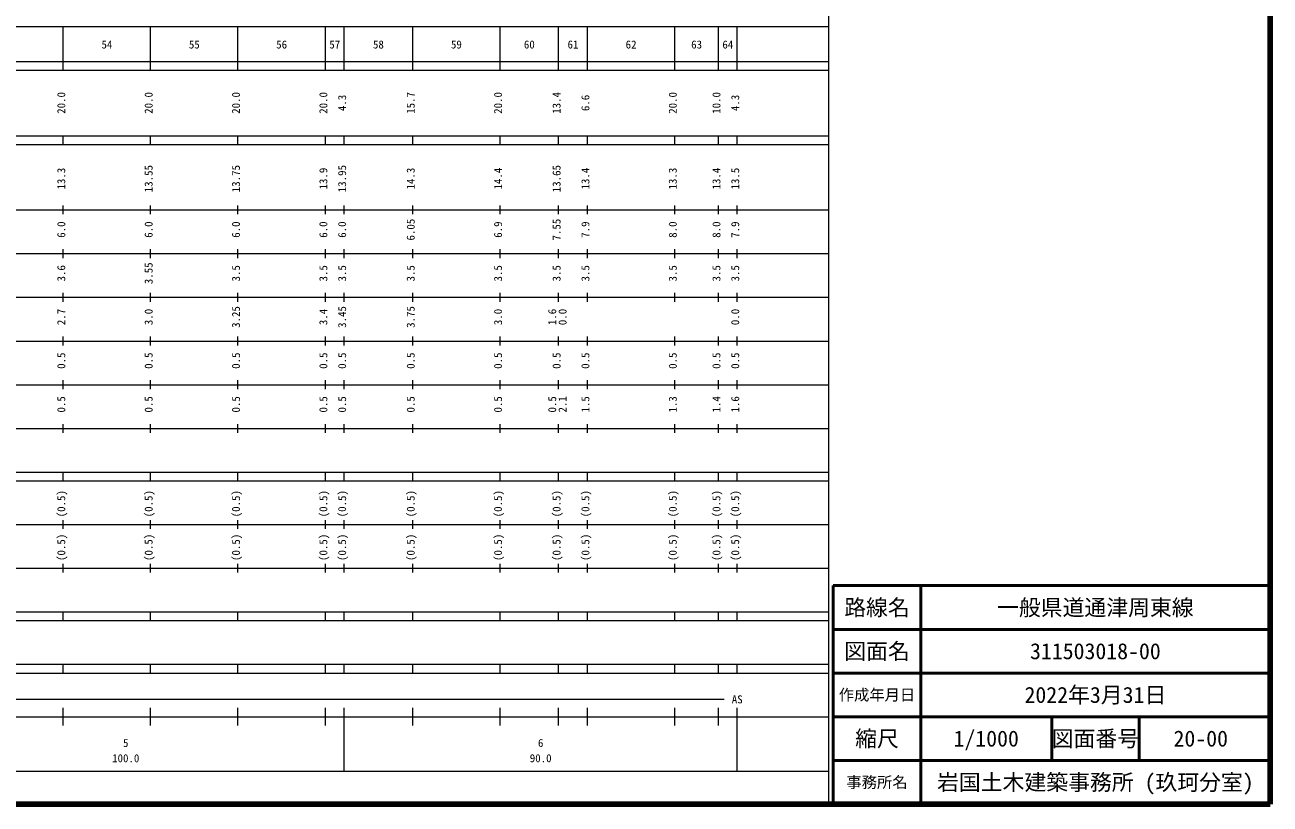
# Model space of a CAD drawing. Units: millimetres on the paper, enlarged 1000 times. Extents: x -242 to 680000, y -290 to 380000.
# Drawn here: x 394914 to 680000, y 20000 to 198357 of the extents above; entities that cross this region are included whole.
import ezdxf
from ezdxf.enums import TextEntityAlignment as Align

# ---------------------------------------------------------------- set-up
doc = ezdxf.new("R2010")
doc.units = ezdxf.units.MM
doc.header["$LTSCALE"] = 1000
for name, color, linetype, lineweight in [('M-TTL', 2, 'Continuous', 140), ('M-TTL-BAND', 7, 'Continuous', 13), ('M-TTL-FRAM', 2, 'Continuous', 50), ('M-TTL-LINE', 7, 'Continuous', 50), ('M-TTL-TXT', 7, 'Continuous', 50)]:
    doc.layers.add(name, color=color, linetype=linetype, lineweight=lineweight)
doc.styles.add('ＭＳ ゴシック', font='')
doc.styles.get('ＭＳ ゴシック').set_extended_font_data('MS Gothic')

msp = doc.modelspace()

# ---------------------------------------------------------------- linework, layer by layer
at = {"layer": 'M-TTL'}
for p, q in [((680000, 20000), (680000, 380000)), ((40000, 20000), (680000, 20000))]:
    msp.add_line(p, q, dxfattribs=at)
at = {"layer": 'M-TTL-BAND'}
for p, q in [((579000, 20000), (579000, 370000)), ((68000, 198000), (579000, 198000)), ((403700, 188000), (403700, 198000)), ((423700, 188000), (423700, 198000)), ((443700, 188000), (443700, 198000)), ((463700, 188000), (463700, 198000)), ((468000, 188000), (468000, 198000)), ((483700, 188000), (483700, 198000)), ((503700, 188000), (503700, 198000)), ((517100, 188000), (517100, 198000)), ((523700, 188000), (523700, 198000)), ((543700, 188000), (543700, 198000)), ((553700, 188000), (553700, 198000)), ((558000, 188000), (558000, 198000)), ((40000, 190000), (579000, 190000)), ((40000, 188000), (579000, 188000)), ((40000, 173000), (579000, 173000)), ((403700, 171000), (403700, 173000)), ((423700, 171000), (423700, 173000)), ((443700, 171000), (443700, 173000)), ((463700, 171000), (463700, 173000)), ((468000, 171000), (468000, 173000)), ((483700, 171000), (483700, 173000)), ((503700, 171000), (503700, 173000)), ((517100, 171000), (517100, 173000)), ((523700, 171000), (523700, 173000)), ((543700, 171000), (543700, 173000)), ((553700, 171000), (553700, 173000)), ((558000, 171000), (558000, 173000)), ((40000, 171000), (579000, 171000)), ((403700, 155000), (403700, 157000)), ((423700, 155000), (423700, 157000)), ((443700, 155000), (443700, 157000)), ((463700, 155000), (463700, 157000)), ((468000, 155000), (468000, 157000)), ((483700, 155000), (483700, 157000)), ((503700, 155000), (503700, 157000)), ((517100, 155000), (517100, 157000)), ((523700, 155000), (523700, 157000)), ((543700, 155000), (543700, 157000)), ((553700, 155000), (553700, 157000)), ((558000, 155000), (558000, 157000)), ((40000, 156000), (579000, 156000)), ((46000, 146000), (579000, 146000)), ((403700, 145000), (403700, 147000)), ((423700, 145000), (423700, 147000)), ((443700, 145000), (443700, 147000)), ((463700, 145000), (463700, 147000)), ((468000, 145000), (468000, 147000)), ((483700, 145000), (483700, 147000)), ((503700, 145000), (503700, 147000)), ((517100, 145000), (517100, 147000)), ((523700, 145000), (523700, 147000)), ((543700, 145000), (543700, 147000)), ((553700, 145000), (553700, 147000)), ((558000, 145000), (558000, 147000)), ((403700, 135000), (403700, 137000)), ((423700, 135000), (423700, 137000)), ((443700, 135000), (443700, 137000)), ((463700, 135000), (463700, 137000)), ((468000, 135000), (468000, 137000)), ((483700, 135000), (483700, 137000)), ((503700, 135000), (503700, 137000)), ((517100, 135000), (517100, 137000)), ((523700, 135000), (523700, 137000)), ((543700, 135000), (543700, 137000)), ((553700, 135000), (553700, 137000)), ((558000, 135000), (558000, 137000)), ((52000, 136000), (579000, 136000)), ((46000, 126000), (579000, 126000)), ((403700, 125000), (403700, 127000)), ((423700, 125000), (423700, 127000)), ((443700, 125000), (443700, 127000)), ((463700, 125000), (463700, 127000)), ((468000, 125000), (468000, 127000)), ((483700, 125000), (483700, 127000)), ((503700, 125000), (503700, 127000)), ((517100, 125000), (517100, 127000)), ((523700, 125000), (523700, 127000)), ((543700, 125000), (543700, 127000)), ((553700, 125000), (553700, 127000)), ((558000, 125000), (558000, 127000)), ((403700, 115000), (403700, 117000)), ((423700, 115000), (423700, 117000)), ((443700, 115000), (443700, 117000)), ((463700, 115000), (463700, 117000)), ((468000, 115000), (468000, 117000)), ((483700, 115000), (483700, 117000)), ((503700, 115000), (503700, 117000)), ((517100, 115000), (517100, 117000)), ((523700, 115000), (523700, 117000)), ((543700, 115000), (543700, 117000)), ((553700, 115000), (553700, 117000)), ((558000, 115000), (558000, 117000)), ((52000, 116000), (579000, 116000)), ((46000, 106000), (579000, 106000)), ((403700, 105000), (403700, 107000)), ((423700, 105000), (423700, 107000)), ((443700, 105000), (443700, 107000)), ((463700, 105000), (463700, 107000)), ((468000, 105000), (468000, 107000)), ((483700, 105000), (483700, 107000)), ((503700, 105000), (503700, 107000)), ((517100, 105000), (517100, 107000)), ((523700, 105000), (523700, 107000)), ((543700, 105000), (543700, 107000)), ((553700, 105000), (553700, 107000)), ((558000, 105000), (558000, 107000)), ((40000, 96000), (579000, 96000)), ((403700, 94000), (403700, 96000)), ((423700, 94000), (423700, 96000)), ((443700, 94000), (443700, 96000)), ((463700, 94000), (463700, 96000)), ((468000, 94000), (468000, 96000)), ((483700, 94000), (483700, 96000)), ((503700, 94000), (503700, 96000)), ((517100, 94000), (517100, 96000)), ((523700, 94000), (523700, 96000)), ((543700, 94000), (543700, 96000)), ((553700, 94000), (553700, 96000)), ((558000, 94000), (558000, 96000)), ((40000, 94000), (579000, 94000)), ((49000, 84000), (579000, 84000)), ((403700, 83000), (403700, 85000)), ((423700, 83000), (423700, 85000)), ((443700, 83000), (443700, 85000)), ((463700, 83000), (463700, 85000)), ((468000, 83000), (468000, 85000)), ((483700, 83000), (483700, 85000)), ((503700, 83000), (503700, 85000)), ((517100, 83000), (517100, 85000)), ((523700, 83000), (523700, 85000)), ((543700, 83000), (543700, 85000)), ((553700, 83000), (553700, 85000)), ((558000, 83000), (558000, 85000)), ((403700, 73000), (403700, 75000)), ((423700, 73000), (423700, 75000)), ((443700, 73000), (443700, 75000)), ((463700, 73000), (463700, 75000)), ((468000, 73000), (468000, 75000)), ((483700, 73000), (483700, 75000)), ((503700, 73000), (503700, 75000)), ((517100, 73000), (517100, 75000)), ((523700, 73000), (523700, 75000)), ((543700, 73000), (543700, 75000)), ((553700, 73000), (553700, 75000)), ((558000, 73000), (558000, 75000)), ((40000, 74000), (579000, 74000)), ((40000, 64000), (579000, 64000)), ((403700, 62000), (403700, 64000)), ((423700, 62000), (423700, 64000)), ((443700, 62000), (443700, 64000)), ((463700, 62000), (463700, 64000)), ((468000, 62000), (468000, 64000)), ((483700, 62000), (483700, 64000)), ((503700, 62000), (503700, 64000)), ((517100, 62000), (517100, 64000)), ((523700, 62000), (523700, 64000)), ((543700, 62000), (543700, 64000)), ((553700, 62000), (553700, 64000)), ((558000, 62000), (558000, 64000)), ((40000, 62000), (579000, 62000)), ((40000, 52000), (579000, 52000)), ((403700, 50000), (403700, 52000)), ((423700, 50000), (423700, 52000)), ((443700, 50000), (443700, 52000)), ((463700, 50000), (463700, 52000)), ((468000, 50000), (468000, 52000)), ((483700, 50000), (483700, 52000)), ((503700, 50000), (503700, 52000)), ((517100, 50000), (517100, 52000)), ((523700, 50000), (523700, 52000)), ((543700, 50000), (543700, 52000)), ((553700, 50000), (553700, 52000)), ((558000, 50000), (558000, 52000)), ((40000, 50000), (579000, 50000)), ((71000, 44000), (555000, 44000)), ((40000, 40000), (579000, 40000)), ((403700, 38000), (403700, 42000)), ((423700, 38000), (423700, 42000)), ((443700, 38000), (443700, 42000)), ((463700, 38000), (463700, 42000)), ((468000, 27500), (468000, 42000)), ((483700, 38000), (483700, 42000)), ((503700, 38000), (503700, 42000)), ((517100, 38000), (517100, 42000)), ((523700, 38000), (523700, 42000)), ((543700, 38000), (543700, 42000)), ((553700, 38000), (553700, 42000)), ((558000, 27500), (558000, 42000)), ((68000, 27500), (579000, 27500))]:
    msp.add_line(p, q, dxfattribs=at)
at = {"layer": 'M-TTL-FRAM'}
for p, q in [((680000, 70000), (580000, 70000)), ((580000, 70000), (580000, 20000))]:
    msp.add_line(p, q, dxfattribs=at)
at = {"layer": 'M-TTL-LINE'}
for p, q in [((600000, 70000), (600000, 20000)), ((680000, 60000), (580000, 60000)), ((680000, 50000), (580000, 50000)), ((680000, 40000), (580000, 40000)), ((630000, 40000), (630000, 30000)), ((650000, 40000), (650000, 30000)), ((680000, 30000), (580000, 30000))]:
    msp.add_line(p, q, dxfattribs=at)

# ---------------------------------------------------------------- texts
at = {"layer": 'M-TTL-BAND', "style": 'ＭＳ ゴシック'}
for s, p in [('54', (413700, 192405)), ('55', (433700, 192405)), ('56', (453700, 192405)), ('57', (465850, 192405)), ('58', (475850, 192405)), ('59', (493700, 192405)), ('60', (510400, 192405)), ('61', (520400, 192405)), ('62', (533700, 192405)), ('63', (548700, 192405)), ('64', (555850, 192405)), ('AS', (558000, 42500)), ('5', (418000, 32523)), ('6', (513000, 32523)), ('100.0', (418000, 29033)), ('90.0', (513000, 29033))]:
    msp.add_text(s, height=1833, dxfattribs=at).set_placement(p, align=Align.BOTTOM_CENTER)
for s, p in [('20.0', (404700, 180500)), ('20.0', (424700, 180500)), ('20.0', (444700, 180500)), ('20.0', (464700, 180500)), ('15.7', (484700, 180500)), ('20.0', (504700, 180500)), ('13.4', (518100, 180500)), ('20.0', (544700, 180500)), ('10.0', (554700, 180500)), ('4.3', (469000, 180500)), ('6.6', (524700, 180500)), ('4.3', (559000, 180500)), ('13.3', (404700, 163174)), ('13.55', (424700, 163174)), ('13.75', (444700, 163174)), ('13.9', (464700, 163174)), ('13.95', (469000, 163174)), ('14.3', (484700, 163174)), ('14.4', (504700, 163174)), ('13.65', (518100, 163174)), ('13.4', (524700, 163174)), ('13.3', (544700, 163174)), ('13.4', (554700, 163174)), ('13.5', (559000, 163174)), ('6.0', (404700, 151500)), ('6.0', (424700, 151500)), ('6.0', (444700, 151500)), ('6.0', (464700, 151500)), ('6.0', (469000, 151500)), ('6.05', (484700, 151500)), ('6.9', (504700, 151500)), ('7.55', (518100, 151500)), ('7.9', (524700, 151500)), ('8.0', (544700, 151500)), ('8.0', (554700, 151500)), ('7.9', (559000, 151500)), ('3.6', (404700, 141500)), ('3.55', (424700, 141500)), ('3.5', (444700, 141500)), ('3.5', (464700, 141500)), ('3.5', (469000, 141500)), ('3.5', (484700, 141500)), ('3.5', (504700, 141500)), ('3.5', (518100, 141500)), ('3.5', (524700, 141500)), ('3.5', (544700, 141500)), ('3.5', (554700, 141500)), ('3.5', (559000, 141500)), ('2.7', (404700, 131500)), ('3.0', (424700, 131500)), ('3.25', (444700, 131500)), ('3.4', (464700, 131500)), ('3.45', (469000, 131500)), ('3.75', (484700, 131500)), ('3.0', (504700, 131500)), ('1.6', (517100, 131500)), ('0.0', (519470, 131500)), ('0.0', (559000, 131500)), ('0.5', (404700, 121500)), ('0.5', (424700, 121500)), ('0.5', (444700, 121500)), ('0.5', (464700, 121500)), ('0.5', (469000, 121500)), ('0.5', (484700, 121500)), ('0.5', (504700, 121500)), ('0.5', (518100, 121500)), ('0.5', (524700, 121500)), ('0.5', (544700, 121500)), ('0.5', (554700, 121500)), ('0.5', (559000, 121500)), ('0.5', (404700, 111500)), ('0.5', (424700, 111500)), ('0.5', (444700, 111500)), ('0.5', (464700, 111500)), ('0.5', (469000, 111500)), ('0.5', (484700, 111500)), ('0.5', (504700, 111500)), ('0.5', (517100, 111500)), ('2.1', (519470, 111500)), ('1.5', (524700, 111500)), ('1.3', (544700, 111500)), ('1.4', (554700, 111500)), ('1.6', (559000, 111500)), ('(0.5)', (404700, 88764)), ('(0.5)', (424700, 88764)), ('(0.5)', (444700, 88764)), ('(0.5)', (464700, 88764)), ('(0.5)', (469000, 88764)), ('(0.5)', (484700, 88764)), ('(0.5)', (504700, 88764)), ('(0.5)', (518100, 88764)), ('(0.5)', (524700, 88764)), ('(0.5)', (544700, 88764)), ('(0.5)', (554700, 88764)), ('(0.5)', (559000, 88764)), ('(0.5)', (404700, 78764)), ('(0.5)', (424700, 78764)), ('(0.5)', (444700, 78764)), ('(0.5)', (464700, 78764)), ('(0.5)', (469000, 78764)), ('(0.5)', (484700, 78764)), ('(0.5)', (504700, 78764)), ('(0.5)', (518100, 78764)), ('(0.5)', (524700, 78764)), ('(0.5)', (544700, 78764)), ('(0.5)', (554700, 78764)), ('(0.5)', (559000, 78764))]:
    msp.add_text(s, height=1833, rotation=90, dxfattribs=at).set_placement(p, align=Align.BOTTOM_CENTER)
at = {"layer": 'M-TTL-TXT', "style": 'ＭＳ ゴシック'}
for s, height, p in [('路線名', 3666, (590000, 65000)), ('路線名', 3666, (590000, 65000)), ('一般県道通津周東線', 3666, (640000, 65000)), ('図面名', 3666, (590000, 55000)), ('図面名', 3666, (590000, 55000)), ('311503018-00', 3666, (640000, 55000)), ('作成年月日', 2566, (590000, 45000)), ('作成年月日', 2566, (590000, 45000)), ('2022年3月31日', 3666, (640000, 45000)), ('縮尺', 3666, (590000, 35000)), ('縮尺', 3666, (590000, 35000)), ('1/1000', 3666, (615000, 35000)), ('図面番号', 3666, (640000, 35000)), ('図面番号', 3666, (640000, 35000)), ('20-00', 3666, (664125, 35000)), ('事務所名', 2566, (590000, 25000)), ('事務所名', 2566, (590000, 25000)), ('岩国土木建築事務所 (玖珂分室)', 3666, (640000, 25000))]:
    msp.add_text(s, height=height, dxfattribs=at).set_placement(p, align=Align.MIDDLE_CENTER)

doc.saveas('drawing.dxf')
